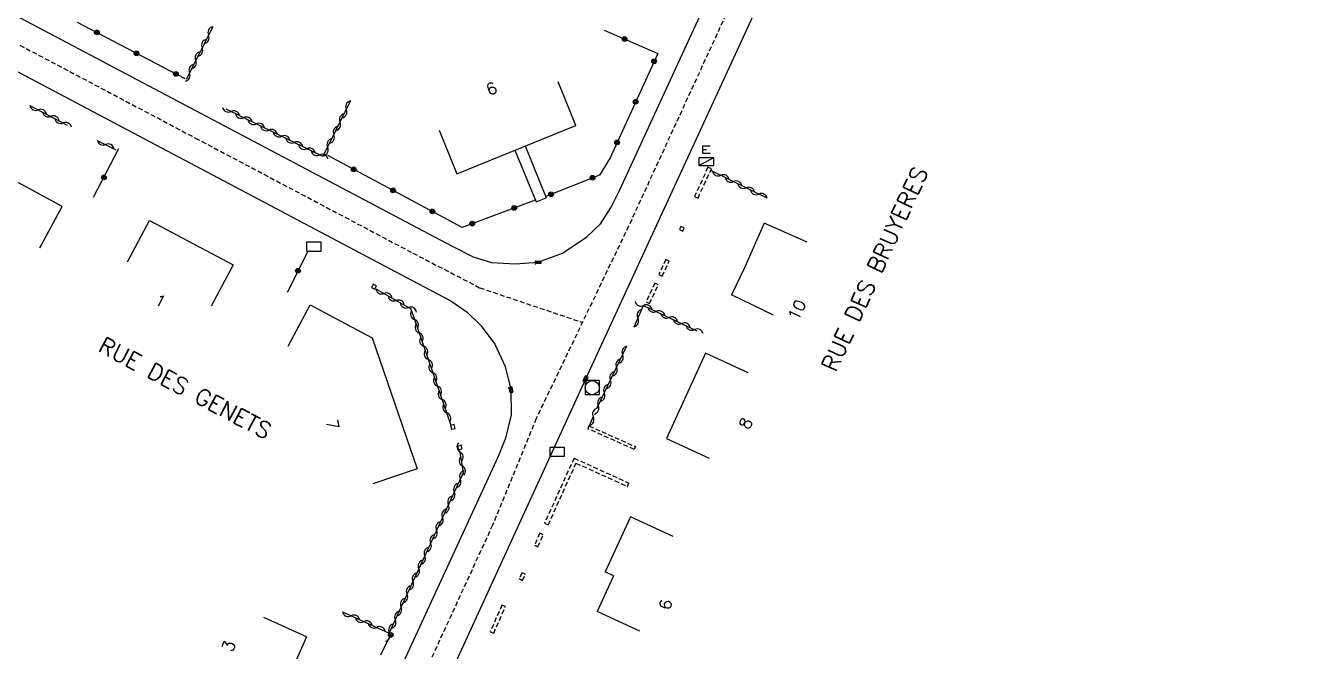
# Model space of a CAD drawing. Header units: millimetres. Extents: x 111000 to 112001, y 129999 to 131000.
# Drawn here: x 111692.2 to 111828.6, y 130689.5 to 130756.1 of the extents above; entities that cross this region are included whole.
import ezdxf
from ezdxf.enums import TextEntityAlignment as Align

# ---------------------------------------------------------------- set-up
doc = ezdxf.new("R2010")
doc.units = ezdxf.units.MM
doc.linetypes.add('DASHED', pattern=[0.75, 0.5, -0.25])
doc.layers.get('0').update_dxf_attribs({"linetype": 'CONTINUOUS'})
for name, color, linetype in [('W0001', 6, 'DASHED'), ('W0008', 7, 'CONTINUOUS'), ('W0100', 7, 'CONTINUOUS'), ('W0105', 7, 'CONTINUOUS'), ('W0112', 1, 'DASHED'), ('W0310', 3, 'CONTINUOUS'), ('W0322', 7, 'CONTINUOUS'), ('W0400', 7, 'CONTINUOUS'), ('W0420', 7, 'CONTINUOUS'), ('W0430', 7, 'CONTINUOUS'), ('W0989', 7, 'CONTINUOUS'), ('W0991', 7, 'CONTINUOUS'), ('W1471', 7, 'CONTINUOUS')]:
    doc.layers.add(name, color=color, linetype=linetype)
doc.styles.get("Standard").update_dxf_attribs({"font": 'romans.shx', "width": 0.85})

# ---------------------------------------------------------------- blocks, each defined once
blk = doc.blocks.new('T1471')
at = {"color": 0, "linetype": 'Continuous', "flags": 128}
blk.add_lwpolyline([(-0.75, -0.5), (-0.75, 0.5), (0.75, 0.5), (0.75, -0.5), (-0.75, -0.5)], dxfattribs=at)
blk = doc.blocks.new('T400')
for p, q in [((-0.15, 0.3), (0.15, 0.3)), ((-0.15, -0.25), (-0.15, 0.3)), ((-0.15, 0.15), (0.15, 0.15)), ((-0.15, 0), (0.15, 0)), ((0.15, 0.3), (0.15, -0.25)), ((-0.15, -0.15), (0.15, -0.15)), ((-0.15, -0.25), (-0.15, -0.3)), ((-0.15, -0.3), (0.15, -0.3)), ((0.15, -0.3), (0.15, -0.25))]:
    blk.add_line(p, q)
blk = doc.blocks.new('T430')
at = {"flags": 128}
for points in [[(-0.4, 2.1), (0.4, 2.1)], [(-0.4, 2.1), (-0.4, 1.3)], [(-0.4, 1.7), (0, 1.7)], [(0.8, 0.8), (-0.8, 0.8)], [(-0.8, 0.8), (-0.8, 0)], [(0.8, 0.8), (-0.8, 0)], [(-0.8, 0), (0.8, 0)], [(-0.4, 1.3), (0.4, 1.3)], [(0.8, 0), (0.8, 0.8)]]:
    blk.add_lwpolyline(points, dxfattribs=at)
blk = doc.blocks.new('T420')
for p, q in [((0.75, 0.75), (-0.75, 0.75)), ((-0.75, 0.75), (-0.75, -0.75)), ((0.75, 0.75), (0.75, -0.75)), ((0.75, -0.75), (-0.75, -0.75))]:
    blk.add_line(p, q)
blk.add_ellipse((0, 0), major_axis=(-0.53, 0.53), ratio=1, start_param=3.926991, end_param=10.210176)
blk = doc.blocks.new('t322o')
at = {"color": 0, "linetype": 'Continuous'}
for radius in [0.25, 0.15]:
    blk.add_circle((0, 0), radius, dxfattribs=at)
blk = doc.blocks.new('t310o')
at = {"color": 0, "linetype": 'Continuous'}
for centre, start, end in [((-0.5, 0.38), 216.8699, 323.1304), ((0.5, -0.37), 36.8699, 143.1303)]:
    blk.add_arc(centre, 0.625, start, end, dxfattribs=at)

msp = doc.modelspace()

# ---------------------------------------------------------------- linework, layer by layer
at = {"layer": 'W0001'}
for points in [[(111695.86, 131000), (111686.16, 130983.54), (111673.28, 130961.6), (111662.49, 130942.96), (111652.08, 130924.98), (111639.94, 130904.82), (111627.92, 130884.54), (111605.83, 130847), (111596.39, 130830.96), (111592.42, 130826.45), (111590.07, 130819.21), (111591.65, 130808.37), (111596.15, 130803.76), (111602.07, 130801.53), (111642.01, 130780.26), (111676.96, 130761.78), (111710.23, 130744.18), (111733.39, 130731.92), (111740.51, 130728.23), (111751.43, 130724.54)], [(111777.05, 130779.79), (111756.35, 130734.79), (111746.51, 130714.3), (111741.87, 130702.96), (111728.46, 130673.78), (111713.8, 130641.82), (111703.23, 130618.66), (111697.08, 130607.08)]]:
    msp.add_lwpolyline(points, dxfattribs=at)
at = {"layer": 'W0008'}
for points in [[(111664.19, 130771.46), (111737.55, 130732.65), (111739.8, 130731.52), (111741.77, 130730.91), (111744.31, 130730.77), (111746.7, 130730.94), (111749.32, 130731.92), (111751.89, 130733.67), (111753.37, 130735.03), (111754.5, 130736.81), (111755.37, 130738.6), (111772.06, 130774.83), (111774.61, 130780.84)], [(111779.49, 130778.74), (111776.72, 130772.68), (111751.77, 130718.51), (111724.98, 130660.05), (111706.32, 130619.41), (111704.81, 130615.36), (111704.68, 130613.37), (111705.19, 130610.88), (111705.97, 130608.98), (111707.08, 130607.39), (111708.01, 130606.76), (111740.46, 130591.58), (111775.52, 130575.21), (111796.52, 130565.41), (111799.45, 130564.02), (111802.96, 130562.31), (111815.72, 130555.94), (111815.96, 130555.85), (111815.91, 130555.7), (111829.16, 130549.46), (111832.02, 130548.13)], [(111661.66, 130766.96), (111733.92, 130728.7), (111737.44, 130726.84), (111739.17, 130725.63), (111740.66, 130724.17), (111742.12, 130722.23), (111743.21, 130719.84), (111743.81, 130717.38), (111743.84, 130714.71), (111743.25, 130712.23), (111742.45, 130710.26), (111720.68, 130662.96), (111701.87, 130621.95), (111700.98, 130620.06), (111699.83, 130618.15), (111698.92, 130616.93)]]:
    msp.add_lwpolyline(points, dxfattribs=at)
at = {"layer": 'W0100'}
for p, q in [((111771.79, 130725.31), (111767.29, 130727.49)), ((111754.74, 130697.54), (111753, 130693.76)), ((111754.74, 130697.54), (111753.84, 130697.96)), ((111722.07, 130691.04), (111717.51, 130693.1)), ((111757.54, 130691.67), (111753, 130693.76)), ((111722.07, 130691.04), (111719.94, 130686.32))]:
    msp.add_line(p, q, dxfattribs=at)
for points in [[(111736.18, 130745.01), (111738.06, 130740.38), (111750.72, 130745.53), (111748.84, 130750.16)], [(111693.66, 130732.5), (111696.03, 130736.9), (111688.82, 130740.79)], [(111702.99, 130730.99), (111705.34, 130735.4), (111714.24, 130730.67), (111711.9, 130726.26)], [(111775.36, 130733.08), (111770.79, 130735.11), (111768.68, 130730.35), (111767.29, 130727.49)], [(111720.1, 130722.01), (111722.46, 130726.42), (111729.05, 130722.89), (111733.84, 130708.96), (111729.11, 130707.34)], [(111769.09, 130719.17), (111764.55, 130721.26), (111760.37, 130712.16), (111764.92, 130710.08)], [(111761.09, 130701.74), (111756.55, 130703.84), (111753.84, 130697.96)]]:
    msp.add_lwpolyline(points, dxfattribs=at)
at = {"layer": 'W0105'}
for p, q in [((111745.33, 130743.34), (111747.58, 130737.82)), ((111744.25, 130742.9), (111746.5, 130737.37)), ((111746.5, 130737.37), (111747.58, 130737.82))]:
    msp.add_line(p, q, dxfattribs=at)
at = {"layer": 'W0112'}
for p, q in [((111764.8, 130741.06), (111763.37, 130737.96)), ((111763.37, 130737.96), (111763.74, 130737.79)), ((111761.91, 130734.76), (111761.76, 130734.43)), ((111761.76, 130734.43), (111762.12, 130734.27)), ((111760.3, 130731.25), (111759.56, 130729.64)), ((111759.56, 130729.64), (111759.93, 130729.47)), ((111729.16, 130728.63), (111728.97, 130728.27)), ((111729.52, 130728.45), (111729.16, 130728.63)), ((111759.14, 130728.72), (111758.22, 130726.72)), ((111758.22, 130726.72), (111758.59, 130726.55)), ((111737.78, 130713.66), (111737.39, 130713.56)), ((111737.88, 130713.26), (111737.78, 130713.66)), ((111752.13, 130713.52), (111752.01, 130713.22)), ((111752.13, 130713.52), (111757.08, 130711.31)), ((111738.51, 130711.46), (111738.12, 130711.34)), ((111738.62, 130711.08), (111738.51, 130711.46)), ((111750.54, 130710.09), (111747.4, 130703.15)), ((111750.74, 130709.56), (111747.77, 130702.98)), ((111750.54, 130710.09), (111756.39, 130707.43)), ((111750.74, 130709.56), (111756.23, 130707.07)), ((111756.23, 130707.07), (111756.39, 130707.43)), ((111746.89, 130702.09), (111746.33, 130700.8)), ((111747.4, 130703.15), (111747.77, 130702.98)), ((111746.33, 130700.8), (111746.7, 130700.65)), ((111745.01, 130697.86), (111744.7, 130697.26)), ((111744.7, 130697.26), (111745.05, 130697.07)), ((111741.99, 130691.43), (111743.23, 130694.28)), ((111743.23, 130694.28), (111742.86, 130694.44))]:
    msp.add_line(p, q, dxfattribs=at)
for points in [[(111763.74, 130737.79), (111765.17, 130740.89), (111764.8, 130741.06)], [(111762.12, 130734.27), (111762.27, 130734.6), (111761.91, 130734.76)], [(111759.93, 130729.47), (111760.67, 130731.08), (111760.3, 130731.25)], [(111728.97, 130728.27), (111729.34, 130728.09), (111729.52, 130728.45)], [(111758.59, 130726.55), (111759.5, 130728.56), (111759.14, 130728.72)], [(111737.39, 130713.56), (111737.49, 130713.16), (111737.88, 130713.26)], [(111757.08, 130711.31), (111756.96, 130711.01), (111752.01, 130713.22)], [(111738.12, 130711.34), (111738.24, 130710.96), (111738.62, 130711.08)], [(111746.7, 130700.65), (111747.26, 130701.93), (111746.89, 130702.09)], [(111745.05, 130697.07), (111745.36, 130697.68), (111745.01, 130697.86)], [(111742.86, 130694.44), (111741.62, 130691.59), (111741.99, 130691.43)]]:
    msp.add_lwpolyline(points, dxfattribs=at)
at = {"layer": 'W0310'}
for p, q in [((111712.07, 130756.03), (111709.23, 130750.42)), ((111692.61, 130747.64), (111696.57, 130745.56)), ((111699.78, 130743.93), (111701.74, 130742.93)), ((111771.1, 130737.77), (111765.12, 130740.73)), ((111756.14, 130722), (111752.94, 130715.32)), ((111752.18, 130713.57), (111752.62, 130714.54))]:
    msp.add_line(p, q, dxfattribs=at)
for points in [[(111726.72, 130748.12), (111723.81, 130742.2), (111713.5, 130747.27)], [(111729.43, 130728.12), (111733.16, 130725.97), (111737.44, 130713.61)], [(111756.94, 130724.07), (111757.93, 130726.35), (111763.6, 130723.66)], [(111725.88, 130693.7), (111730.86, 130691.46), (111738.76, 130708.55), (111738.39, 130710.88)]]:
    msp.add_lwpolyline(points, dxfattribs=at)
at = {"layer": 'W0322'}
for p, q in [((111697.63, 130756.52), (111709.11, 130750.51)), ((111699.37, 130737.88), (111702.09, 130743.06)), ((111722.22, 130732.16), (111719.98, 130727.72)), ((111729.96, 130689.14), (111731.04, 130691.29))]:
    msp.add_line(p, q, dxfattribs=at)
for points in [[(111753.74, 130755.67), (111759.45, 130753.17), (111754.38, 130742.07), (111753.24, 130740.23), (111747.53, 130737.96)], [(111746.39, 130737.55), (111738.63, 130734.66), (111724.32, 130742.32)]]:
    msp.add_lwpolyline(points, dxfattribs=at)

# ---------------------------------------------------------------- block references
at = {"layer": 'W0310'}
for p, rotation in [((111711.62, 130755.14), 243.1007352872083), ((111710.94, 130753.8), 243.1007352872083), ((111710.26, 130752.46), 243.1007352872083), ((111709.59, 130751.12), 243.1007352872083), ((111693.49, 130747.18), 332.2737802643413), ((111694.82, 130746.48), 332.2737802643413), ((111714.02, 130747.01), 153.8542387011033), ((111726.28, 130747.23), 243.8623512612629), ((111696.15, 130745.78), 332.2737802643413), ((111715.37, 130746.35), 153.8542387011033), ((111716.71, 130745.69), 153.8542387011033), ((111725.62, 130745.88), 243.8623512612629), ((111718.06, 130745.03), 153.8542387011033), ((111719.41, 130744.37), 153.8542387011033), ((111724.96, 130744.53), 243.8623512612629), ((111700.67, 130743.48), 332.7957449788153), ((111720.76, 130743.71), 153.8542387011033), ((111722.1, 130743.04), 153.8542387011033), ((111723.45, 130742.38), 153.8542387011033), ((111724.29, 130743.19), 243.8623512612629), ((111766.18, 130740.21), 153.6957799341295), ((111767.52, 130739.54), 153.6957799341295), ((111768.86, 130738.88), 153.6957799341295), ((111770.21, 130738.21), 153.6957799341295), ((111730.3, 130727.62), 330.0388220753957), ((111731.6, 130726.87), 330.0388220753957), ((111732.9, 130726.12), 330.0388220753957), ((111757.95, 130726.34), 334.6563875606029), ((111733.55, 130724.84), 289.0835232925921), ((111757.34, 130724.99), 66.5344553472929), ((111759.3, 130725.7), 334.6563875606029), ((111760.66, 130725.06), 334.6563875606029), ((111734.04, 130723.42), 289.0835232925921), ((111762.01, 130724.42), 334.6563875606029), ((111763.37, 130723.77), 334.6563875606029), ((111734.53, 130722), 289.0835232925921), ((111735.02, 130720.59), 289.0835232925921), ((111755.71, 130721.1), 244.4067249810459), ((111735.51, 130719.17), 289.0835232925921), ((111755.06, 130719.74), 244.4067249810459), ((111736, 130717.75), 289.0835232925921), ((111754.41, 130718.39), 244.4067249810459), ((111736.49, 130716.33), 289.0835232925921), ((111753.76, 130717.04), 244.4067249810459), ((111736.99, 130714.92), 289.0835232925921), ((111753.11, 130715.68), 244.4067249810459), ((111752.59, 130714.48), 65.89008744145755), ((111738.41, 130710.74), 98.83687581684144), ((111738.65, 130709.26), 98.83687581684144), ((111738.43, 130707.84), 65.20162227780554), ((111737.8, 130706.48), 65.20162227780554), ((111737.17, 130705.12), 65.20162227780554), ((111736.54, 130703.76), 65.20162227780554), ((111735.91, 130702.4), 65.20162227780554), ((111735.28, 130701.03), 65.20162227780554), ((111734.65, 130699.67), 65.20162227780554), ((111734.02, 130698.31), 65.20162227780554), ((111733.39, 130696.95), 65.20162227780554), ((111732.76, 130695.59), 65.20162227780554), ((111726.8, 130693.29), 335.7377053501769), ((111732.13, 130694.23), 65.20162227780554), ((111728.16, 130692.67), 335.7377053501769), ((111729.53, 130692.06), 335.7377053501769), ((111731.51, 130692.86), 65.20162227780554), ((111730.88, 130691.5), 65.20162227780554)]:
    msp.add_blockref('t310o', p, dxfattribs=dict(at, rotation=rotation))
at = {"layer": 'W0322'}
for p, rotation in [((111699.74, 130755.42), 332.3710414190712), ((111755.92, 130754.72), 336.3374249171197), ((111703.95, 130753.21), 332.3710414190712), ((111759.07, 130752.36), 245.4635483819049), ((111708.15, 130751.01), 332.3710414190712), ((111757.1, 130748.04), 245.4635483819049), ((111755.13, 130743.71), 245.4635483819049), ((111700.48, 130739.99), 62.34418819986035), ((111727.09, 130740.84), 151.8291877211396), ((111731.28, 130738.6), 151.8291877211396), ((111752.51, 130739.94), 201.6663017850849), ((111748.1, 130738.19), 201.6663017850849), ((111735.46, 130736.36), 151.8291877211396), ((111744.17, 130736.73), 200.4409420019798), ((111739.71, 130735.07), 200.4409420019798), ((111721.15, 130730.04), 243.244277404644), ((111731.02, 130691.26), 63.32851663960203)]:
    msp.add_blockref('t322o', p, dxfattribs=dict(at, rotation=rotation))
at = {"layer": 'W0400'}
for p, rotation in [((111746.7, 130730.94), 274.0103240011772), ((111751.77, 130718.51), 155.2738037118601), ((111743.81, 130717.38), 13.75341796875002)]:
    msp.add_blockref('T400', p, dxfattribs=dict(at, rotation=rotation))
at = {"layer": 'W0420'}
msp.add_blockref('T420', (111752.48, 130717.59), dxfattribs=at)
at = {"layer": 'W0430'}
msp.add_blockref('T430', (111764.63, 130741.26), dxfattribs=at)
at = {"layer": 'W1471'}
for p in [(111722.84, 130732.61), (111748.75, 130710.77)]:
    msp.add_blockref('T1471', p, dxfattribs=at)

# ---------------------------------------------------------------- texts
at = {"layer": 'W0989'}
for s, rotation, p in [('RUE DES BRUYERES', 65.272, (111782.55, 130730.23)), ('RUE DES GENETS', 332.1236, (111709.14, 130717.56))]:
    msp.add_text(s, height=1.75, rotation=rotation, dxfattribs=at).set_placement(p, align=Align.MIDDLE)
at = {"layer": 'W0991'}
for s, height, rotation, p in [('9', 1.25, 202.1379, (111741.75, 130749.44)), ('1', 1.25, 332.0174, (111706.5, 130726.86)), ('10', 1.249, 64.1188, (111774.28, 130725.87)), ('7', 1.25, 282.4394, (111724.82, 130713.65)), ('8', 1.25, 65.3496, (111768.82, 130713.79)), ('6', 1.25, 78.7007, (111760.28, 130694.49)), ('3', 1.25, 70.9568, (111713.77, 130690.08))]:
    msp.add_text(s, height=height, rotation=rotation, dxfattribs=at).set_placement(p, align=Align.MIDDLE)

doc.saveas('drawing.dxf')
